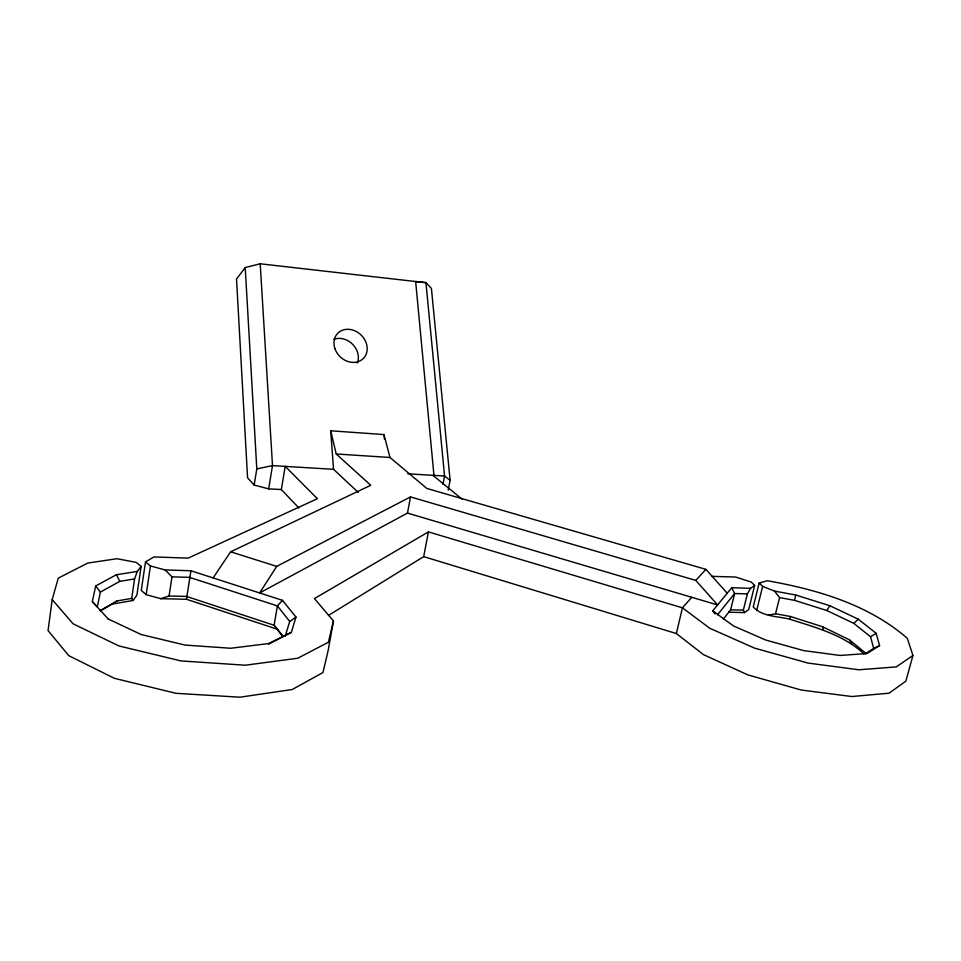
<?xml version="1.0" encoding="UTF-8"?>
<svg xmlns="http://www.w3.org/2000/svg" width="961" height="961" viewBox="0 0 961 961"><rect width="100%" height="100%" fill="white"/><g stroke="black" fill="none" stroke-linecap="round" stroke-linejoin="round"><path stroke-width="1.44" d="M282.87 636.242L277.549 629.299L186.494 599.28L190.915 570.75L282.498 600.337L295.976 617.094L291.351 632.362L268.624 644.17M100.557 610.788L112.197 604.097L133.026 600.481L136.882 595.219L141.123 566.425L136.21 562.365L116.978 558.725L87.715 563.074L58.249 578.15L52.194 599.604L48.05 630.584L68.76 655.654L114.311 678.298L175.911 693.301L239.902 697.205L292.24 689.505L322.956 672.556L328.194 650.357L333.455 620.974L314.439 598.583L428.426 531.901L682.418 607.82L709.795 628.278L754.553 648.122L808.093 663.09L858.966 669.781L896.253 666.898L912.95 655.474L907.304 638.308C868.492 604.505 817.102 589.549 767.31 580.732L759.166 582.979L753.232 606.944C762.313 616.782 777.461 616.145 789.582 619.16C815.529 627.425 843.482 634.801 863.903 653.828M133.026 600.481L131.717 598.403L134.564 578.954L137.291 571.447L141.123 566.425M298.799 507.888L281.333 489.533L285.225 466.385L317.382 498.711L188.14 558.113L153.988 556.936L145.495 561.897L141.267 590.462L146.168 594.631L160.763 598.679L186.494 599.28M146.168 594.631L150.445 565.945L145.495 561.897M160.763 598.679L169.076 596L171.995 576.84L165.112 569.945L150.445 565.945M281.333 489.533L268.672 488.873L254.16 485.065L256.803 468.908L245.211 267.542L260.203 263.794L425.999 282.702L431.417 288.444L450.12 480.368L448.222 490.122M268.672 488.873L272.504 465.617L260.203 263.794M410.515 496.921L276.708 566.377L259.638 592.949L407.476 513.09L410.515 496.921L695.776 580.396L717.603 604.949L712.762 610.848L715.068 613.923M328.446 615.436L423.681 556.635L428.426 531.901M442.961 484.332L444.571 476.031L425.939 282.63L415.645 281.513L433.964 475.383M95.716 585.958L100.364 592.108L97.277 607.004L92.316 601.586L95.716 585.958L116.413 574.726L137.291 571.447M865.284 653.744L873.669 648.435L870.57 636.783L853.788 623.365L826.868 610.535L794.567 600.349L795.72 595.003L774.458 591.075L762.65 586.378L759.166 582.979M912.95 655.474L905.863 681.157L889.057 693.205L851.806 696.533L801.126 690.01L747.862 674.898L703.428 654.609L676.376 633.551L682.418 607.82L691.776 597.31M333.455 620.974L328.398 642.236L297.694 658.261L245.235 665.216L180.968 660.916L119.02 645.972L73.144 623.845L52.194 599.604M723.369 619.088L730.636 609.815L734.612 593.514L731.717 587.712L717.603 604.949L407.476 513.09M754.661 585.453L748.691 609.574L744.535 612.601L743.358 610.139L747.37 593.898L750.529 588.324L754.661 585.453L751.214 582.054L735.645 577.044L711.957 576.36M756.667 610.463L762.65 586.378M768.392 615.256L775.527 613.743L779.587 597.586L774.458 591.075M285.225 636.014L289.729 621.491L295.976 617.094M789.582 619.16L790.459 616.494L822.64 626.776L849.428 639.81L866.089 653.504M826.868 610.535L829.823 605.718L858.305 619.196L876.156 633.299L879.555 645.576L866.978 653.552L840.058 655.45L803.828 650.633L765.701 640.038L733.471 625.935L712.762 610.848M213.102 577.909L230.628 551.806L370.754 485.281L336.218 453.988L330.704 430.792L383.992 434.564L389.986 457.472L426.828 488.452L705.891 569.344L727.225 593.237M245.211 267.542L236.526 279.038L247.566 477.809L254.16 485.065M717.495 614.836L734.612 593.514L747.37 593.898M695.776 580.396L705.891 569.344M282.498 600.337L277.405 605.898L274.113 625.251L282.846 636.65M853.788 623.365L858.305 619.196M112.197 604.097L117.026 600.937L131.717 598.403M870.57 636.783L876.156 633.299M100.136 610.631L117.026 600.937M100.364 592.108L119.849 581.333L134.564 578.954M291.351 632.362L268.503 643.582L230.712 648.255L185.089 645.083L141.159 634.536L108.137 618.92M873.669 648.435L879.555 645.576M256.803 468.908L272.504 465.617L333.539 469.316L358.189 492.332M169.076 596L186.506 596.421L274.113 625.251L277.549 629.299M728.654 612.205L744.535 612.601M730.636 609.815L743.358 610.139M171.995 576.84L189.461 577.345L277.405 605.898L289.729 621.491M165.112 569.945L190.915 570.75M731.717 587.712L750.529 588.324M407.848 473.809L444.571 476.031L450.12 480.368M336.218 453.988L389.986 457.472M779.587 597.586L794.567 600.349M775.527 613.743L790.459 616.494M423.681 556.635L676.376 633.551M795.72 595.003L829.823 605.718M230.628 551.806L276.708 566.377M432.906 475.323L462.349 499.36M92.316 601.586L108.281 619.064M849.428 639.81L851.77 643.822M116.413 574.726L119.849 581.333M822.64 626.776L823.493 630.032M383.992 434.564L384.364 438.949M330.704 430.792L333.539 469.316M333.899 339.305A17.766 14.992 44.3 0 1 352.627 344.29A17.766 14.992 44.3 0 1 357.348 362.97M334.945 348.699A17.971 15.1 44.4 0 0 363.294 358.561A17.971 15.1 44.4 0 0 353.516 330.296A17.971 15.1 44.4 0 0 334.945 348.699"/></g></svg>
